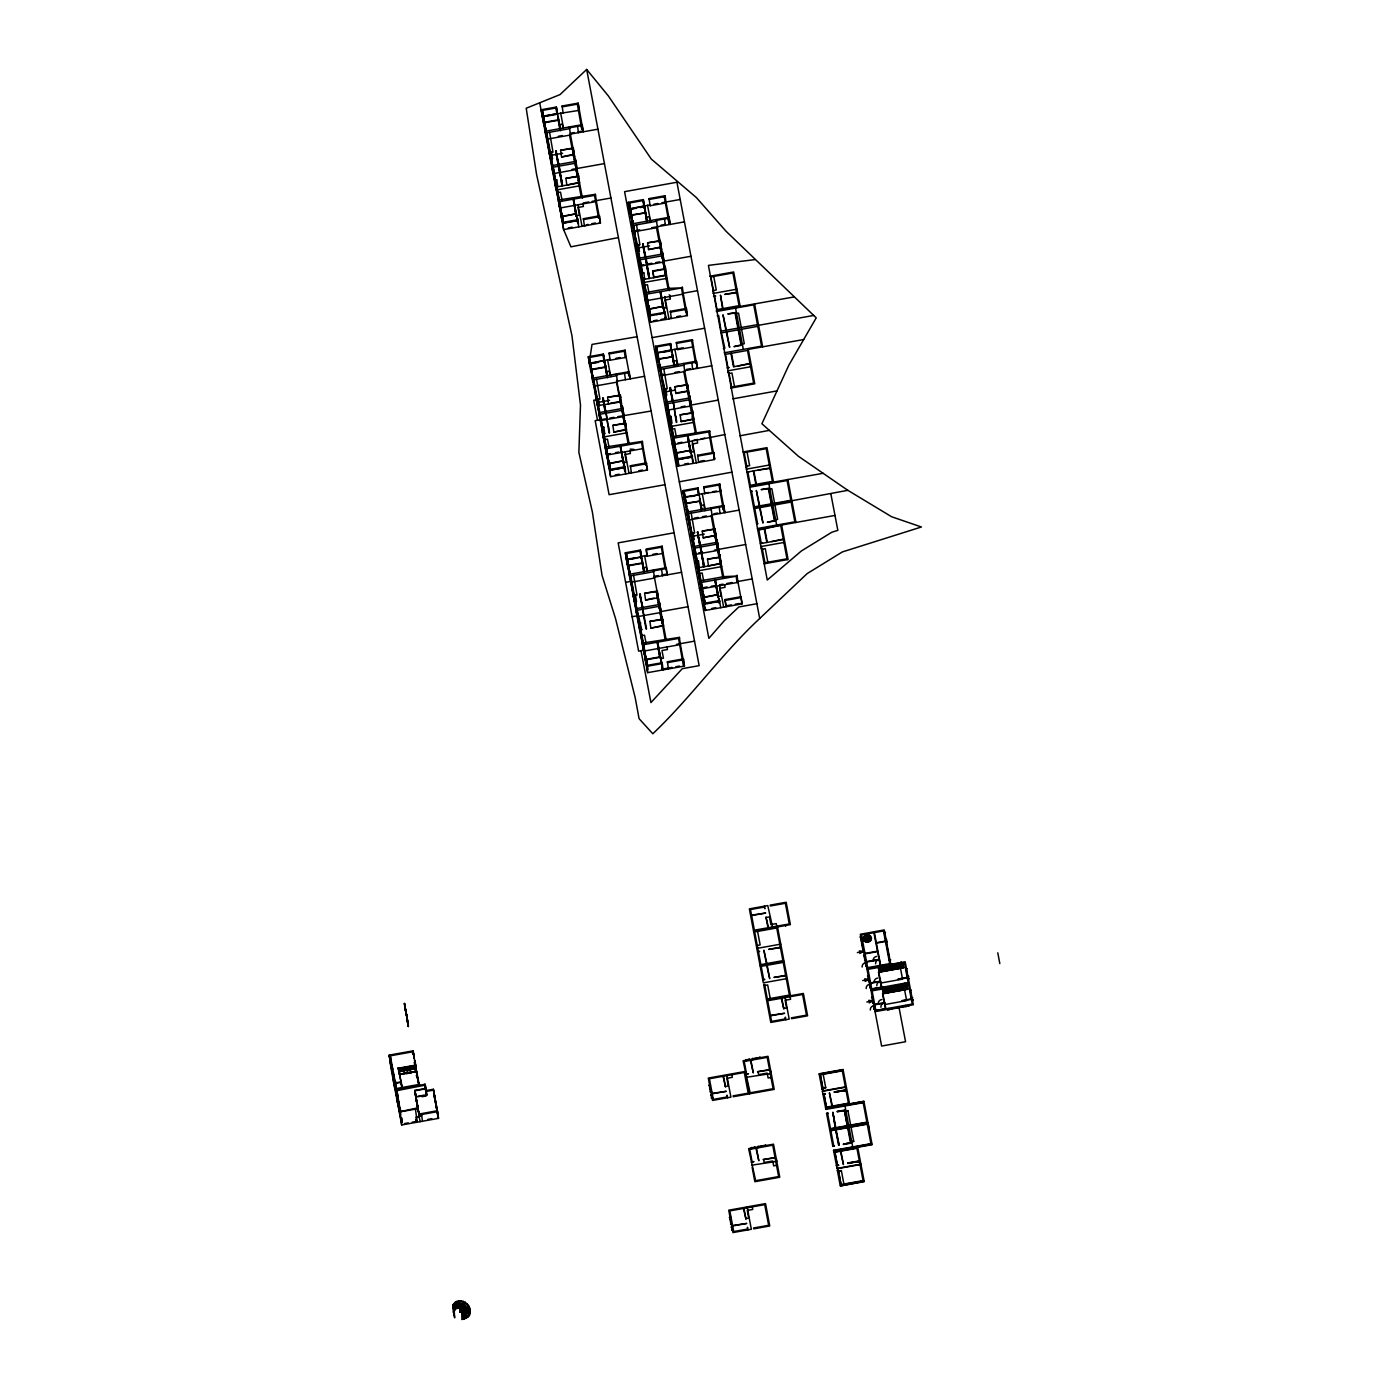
<?xml version="1.0" encoding="UTF-8"?>
<svg xmlns="http://www.w3.org/2000/svg" width="1389" height="1389" viewBox="0 0 1389 1389"><rect width="100%" height="100%" fill="white"/><g stroke="black" fill="none" stroke-linecap="round" stroke-linejoin="round"><path stroke-width="1.5" d="M456.946 1307.136L453.474 1312.466L452.953 1305.087L460.992 1306.65L461.738 1312.084L460.072 1312.171L459.394 1303.108L455.505 1303.281M453.474 1312.466L453.699 1310.522M469.534 1311.876L469.76 1309.931L461.495 1310.313L469.534 1311.876L469.777 1313.647C471.01 1317.883 458.266 1320.609 464.013 1318.838L461.686 1311.72L461.929 1319.55M469.777 1313.647C472.694 1303.177 458.526 1296.788 453.821 1303.906L461.079 1307.309M590.117 356.851L592.009 344.42L637.1 336.711M463.214 1301.267L461.287 1308.855L465.263 1302.205M864.271 938.339L866.024 936.064M453.943 1307.309L454.654 1317.866L454.116 1313.977M865.903 942.089L868.767 935.023M453.786 1303.576L453.005 1305.417L461.026 1306.98L453.821 1303.906M461.339 1309.15L465.315 1302.5M692.92 553.898L695.333 552.648L688.302 513.652L711.272 509.537L710.96 507.818M660.643 374.787L661.459 373.901M711.758 365.776L684.603 370.655L683.805 371.679L686.513 385.986M706.046 609.441L705.265 610.466L682.954 490.595L698.007 487.886L698.598 494.762M834.997 515.423L757.647 529.365L758.793 530.06L781.625 525.077L788.101 559.489L764.176 563.778M467.728 1317.102L468.822 1314.289L461.53 1310.608L469.569 1312.171L468.996 1315.487M467.051 1303.594L461.374 1309.462L468.44 1305.4M759.696 618.504C721.325 654.254 690.923 697.625 652.813 733.757L639.079 718.669L635.242 697.886L615.553 618.661L602.027 575.306L592.374 512.037L578.866 452.38L580.498 405.067L571.973 335.791L536.553 174.337L526.205 108.238L559.993 94.608L586.679 69.45L608.417 96.032L651.285 159.058L696.358 197.551L726.013 231.216L816.228 317.855L788.796 365.272L761.901 423.749L798.432 456.287L847.828 490.317L891.651 516.76L921.411 526.987L842.307 551.954L807.148 573.605L759.696 618.504L676.929 182.237L624.581 191.665L708.841 638.35L724.19 620.831L738.809 606.976L756.901 603.711M881.581 967.89L879.445 969.609L882.084 970.477M885.678 989.385L883.543 991.104L886.182 991.972M864.166 941.013L870.504 936.082M465.905 1317.414L467.589 1316.147L461.617 1311.147L466.044 1318.352M468.492 1305.677L461.408 1309.74L469.36 1307.448M859.791 953.479L863.611 951.448L859.287 950.892M865.104 981.433L868.924 979.401L864.618 978.846M869.201 1002.927L873.021 1000.896L868.715 1000.34M463.978 1318.543L465.94 1317.692L461.652 1311.424L464.065 1319.203M753.619 507.853L847.828 490.317M879.48 959.4L878.959 959.486A4.375 3.941 -7.9 0 0 875.626 963.844M416.44 1072.239L418.471 1082.743M418.037 1082.378L417.724 1077.951M418.245 1081.823L418.54 1083.142L418.211 1081.632M433.646 1090.799L437.379 1111.2M434.34 1097.154L436.493 1107.814M435.243 1100.036L433.368 1089.254L425.989 1090.573L426.857 1095.122L415.919 1097.084L414.86 1090.365L425.416 1088.472M435.816 1104.255L438.143 1117.537L433.368 1089.254M437.049 1110.766L418.922 1114.082L417.117 1102.658M437.657 1112.467L433.594 1090.539L434.427 1097.136M417.151 1076.353L415.311 1062.481L414.356 1062.654L414.946 1065.78L398.921 1068.645L414.686 1065.867M718.269 400.084L691.097 405.067L696.427 433.333M739.92 435.799L769.35 430.382M679.325 481.792L731.934 472.156M438.507 1118.371L401.699 1124.968L399.893 1111.912L418.297 1108.613M421.7 1115.749L416.596 1117.555L419.304 1116.166M595.343 194.321L596.385 201.509L560.514 207.916L559.645 201.613L573.258 199.165L576.175 216.25L573.744 199.078L595.499 195.189L595.343 194.321L559.316 199.894L556.572 185.327L555.617 185.484L563.621 229.602L600.43 223.021L599.406 215.833L583.38 218.715L584.422 225.886L588.033 224.341M652.118 337.649L704.622 328.221M732.871 398.834L777.007 390.899M677.138 456.981L674.776 444.445L724.815 434.583M676.408 466.391L714.693 459.533L713.651 452.363L697.625 455.227L698.667 462.398M739.139 510.11L712.001 514.989L723.825 577.668M754.991 259.604L708.425 265.386L757.509 528.497L794.855 521.813L791.122 502.037L754.748 508.548L757.665 524.035M714.502 550.113L745.667 544.505M752.196 578.918L737.854 581.505L742.073 603.885L705.265 610.466L702.521 594.266L703.476 594.093L704.032 597.096L718.13 594.579L704.119 597.53L705.004 603.85M720.787 607.688L718.946 598.885L719.051 603.173M772.735 927.8L767.77 905.559L749.366 908.857L763.325 982.839L787.25 978.551M860.051 936.967L861.579 936.69M883.994 932.644L885.522 932.384M863.264 939.277L871.407 937.818M885.47 940.388L886.998 940.11M876.303 942.714L885.401 941.065M876.372 943.148L885.47 941.499M885.783 942.107L887.328 941.829M857.378 952.576L863.611 951.448M862.968 952.229L864.496 951.969M864.965 953.427L877.657 951.135M865.052 953.861L877.744 951.569M863.576 955.458L865.104 955.181M864.566 960.615L866.094 960.337M866.528 961.605L879.22 959.313M873.264 960.598L877.101 959.921M866.614 962.039L879.289 959.747M865.087 963.41L866.614 963.133M889.22 960.164L890.766 959.903M865.625 966.206L867.153 965.928M866.875 968.654L905.177 961.744L913.354 1004.733L875.07 1011.661M901.166 962.82L879.636 966.709M878.716 969.748L903.128 965.338M879.115 971.779L903.527 967.369M879.185 972.213L903.597 967.803M867.465 975.894L868.993 975.616M905.75 968.966L907.295 968.706M862.708 980.53L868.924 979.401M868.576 981.693L870.104 981.415M870.573 982.891L880.4 981.12M870.66 983.308L880.47 981.537M907.225 976.71L908.771 976.432M898.075 979.037L907.156 977.387M869.149 984.697L870.677 984.419M898.145 979.471L907.243 977.821M880.765 983.047L902.537 979.123L900.454 968.15L878.681 972.092L881.824 987.301M907.555 978.429L909.083 978.151M907.677 979.071L909.222 978.811M869.722 987.718L871.25 987.44M871.719 988.899L881.546 987.128M871.771 989.124L908.146 982.561L904.378 962.768L868.003 969.348L871.771 989.124L881.616 987.562M870.972 990.149L909.274 983.238M883.717 988.204L905.263 984.315M882.814 991.242L907.225 986.832M883.213 993.291L907.625 988.881M883.282 993.708L907.694 989.298M871.563 997.389L873.091 997.111M909.847 990.479L911.392 990.201M866.805 1002.025L873.021 1000.896M872.674 1003.188L874.202 1002.91M874.671 1004.386L884.48 1002.615M874.757 1004.82L884.567 1003.049M911.323 998.222L912.851 997.944M902.156 1000.531L911.253 998.899M873.247 1006.209L874.775 1005.931M902.242 1000.965L911.34 999.316M884.862 1004.542L906.635 1000.618L904.552 989.645L882.762 993.586L885.922 1008.813M911.653 999.941L913.181 999.663M911.774 1000.584L913.302 1000.306M873.82 1009.213L875.348 1008.935M875.817 1010.411L885.626 1008.64M887.814 1009.716L908.649 1005.949M833.799 1146.203L830.778 1130.386L867.17 1123.875L870.99 1143.998L833.66 1150.682L836.595 1150.682M542.196 116.034L541.328 109.731L556.381 107.022L558.552 120.218L544.453 122.753M563.153 113.169L562.128 105.998L578.137 103.133L579.196 110.356L543.498 115.999L542.439 110.408L556.069 107.977L556.867 109.609M578.31 103.984L562.285 106.866L562.128 105.998M541.328 109.731L544.071 125.93L545.026 125.757L543.585 116.433L557.597 113.481M547.214 116.034L556.937 114.297L556.069 107.977M543.186 119.628L544.141 119.454L543.585 116.433M560.444 128.535L557.927 117.874L559.819 129.559M556.451 120.149L544.366 122.319L546.641 134.368L545.686 134.542L544.818 128.222L545.773 128.048L546.346 131.07L582.199 124.645L582.356 125.514L569.49 127.805L570.514 134.993L547.544 139.108L550.096 152.651L552.996 152.13L549.558 132.268M547.544 139.108L546.658 132.788L569.646 128.673L569.316 126.955M570.202 133.275L574.178 132.563M578.137 131.851L582.113 131.139M558.395 136.278L562.371 135.549M597.947 129.177L570.358 134.125L582.442 198.228M549.228 146.349L550.287 153.675L549.332 153.849L548.447 147.529L549.419 147.356L546.658 132.788M551.607 152.304L549.332 152.2L550.218 158.52L551.173 158.398M555.843 151.088L559.246 170.795L555.843 151.088L558.847 164.406M560.618 150.238L572.407 148.571L573.292 154.891L561.573 156.992L560.618 150.238L573.292 147.963L573.692 157.061L574.647 156.888L573.292 147.963M550.617 155.446L562.632 153.294M550.218 158.572L552.492 158.606L551.259 158.832L550.304 152.095L553.412 169.684M556.711 157.408L556.312 151.019M571.261 154.804L561.573 156.992M573.206 154.457L574.161 154.283M552.822 165.482L575.81 161.367L577.425 171.576L576.47 171.75L575.185 163.26L553.152 167.201L556.468 186.473L557.753 186.682L556.798 179.945L555.6 180.153L556.468 186.473M575.723 167.843L576.695 167.67M572.06 169.389L604.441 163.589M554.037 173.521L576.053 169.562L577.442 176.907M565.896 178.313L578.657 176.472L578.171 173.868L577.216 174.042L577.616 176.212L565.896 178.313L566.851 185.067L578.501 182.532L581.071 196.127M578.171 173.868L579.543 182.792L555.6 187.081L554.715 180.761L556.798 179.945M561.191 179.598L558.656 166.211L562.059 185.918L559.142 166.124L562.545 185.831L561.66 179.511M578.084 180.344L579.039 180.171M579.144 185.918L556.156 190.033L539.696 102.786M556.485 191.804L557.458 191.63L556.572 185.327M557.649 192.654L560.514 192.133L561.972 199.877M560.218 204.617L561.087 210.937L560.132 211.111L559.645 201.613M559.246 206.371L560.201 206.197L562.389 217.813M560.357 207.065L559.402 207.239L558.534 200.919M583.345 202.95L588.867 201.961M592.148 201.37L610.934 198.002M576.175 216.25L573.744 199.078M561.764 219.705L560.878 213.402L561.833 213.229L563.361 222.987L575.445 220.816M629.634 211.215L628.279 202.308L643.333 199.617L644.687 208.506L643.333 199.617M649.08 198.592L665.088 195.727L665.244 196.578L649.236 199.443L649.08 198.592L650.104 205.763L666.13 202.898L665.088 195.727M630.276 209.322L629.391 203.002L643.003 200.572L643.333 202.29M562.406 216.233L576.504 213.715L562.493 216.667L563.535 222.257L577.164 219.827L577.32 218.021L578.119 219.653L578.275 220.504L562.753 223.299L563.621 229.602L570.914 246.825L618.4 237.588M576.557 215.66L579.421 215.139L577.98 207.465L583.415 206.492L582.929 203.905M629.981 208.472L650.573 322.196L687.381 315.616L686.357 308.427L670.331 311.292L671.373 318.48L671.217 317.612M653.924 204.183L657.9 203.471M661.876 202.759L680.193 199.478M632.95 223.507L630.537 209.027L644.548 206.076L645.503 212.812L631.405 215.33L630.623 211.18M632.221 208.975L636.11 208.263M639.999 207.569L643.888 206.874L643.003 200.572M631.405 215.33L631.978 218.351L631.023 218.524L630.537 209.027M646.77 222.153L644.878 210.451L647.378 221.129M568.309 227.883L572.199 227.188M591.783 223.681L595.551 223.004M599.319 222.327L600.274 222.153M645.746 216.771L647.1 221.285M632.637 227.119L631.769 220.816L632.724 220.643L633.297 223.664L669.151 217.24L669.307 218.09L656.424 220.4L657.466 227.57L634.495 231.685L637.047 245.245L639.947 244.724L636.509 224.862M634.495 231.685L633.61 225.383L656.598 221.268L656.268 219.531M661.112 225.14L665.088 224.428M670.019 223.542L669.064 223.716L664.289 196.752M632.047 231.234L633.367 231.008M635.485 230.626L639.721 229.862M651.684 227.727L684.447 221.858M637.343 245.106L638.211 251.426L639.426 251.201L637.169 251.114L633.61 225.383M665.991 272.765L665.036 272.938L664.168 266.619L665.123 266.445L666.494 275.369L642.551 279.658L636.284 244.794L638.558 244.881M645.104 257.642L642.777 243.683L645.798 256.982M647.569 242.832L660.226 240.557L661.598 249.482L660.643 249.655L659.358 241.165L647.569 242.832L648.524 249.569L660.226 247.468M636.284 246.426L637.238 246.252M660.73 243.162L659.775 243.335L659.358 241.165M636.613 248.214L649.583 245.888M643.663 250.003L643.263 243.596M662.761 253.944L639.773 258.059L637.256 244.672M642.378 273.511L640.103 259.795L662.136 255.836L663.421 264.344L664.376 264.17L662.918 254.812M662.536 258.024L663.491 257.85L662.362 251.826L661.39 251.947L665.036 272.938M638.541 265.646L643.854 264.691M647.847 263.979L651.823 263.268M655.816 262.556L659.81 261.844M690.975 256.253L663.803 261.132L662.362 251.826M640.989 266.098L663.004 262.156M641.666 273.355L643.819 272.956L642.551 272.748L640.103 259.795M652.847 270.907L653.802 277.644L652.847 270.907L664.567 268.806L664.168 266.619M648.125 272.192L645.607 258.805L649.01 278.512L646.093 258.719L649.496 278.425L648.611 272.105M652.917 271.341L665.609 269.067L665.123 266.445M643.524 277.904L644.392 284.224L643.437 284.398L642.569 278.078L643.524 277.904L646.267 292.471L669.255 288.356L682.45 287.783L660.695 291.673L664.411 313.046L663.456 306.309L649.358 308.827L648.785 305.806L647.83 305.979L648.698 312.299L649.67 312.126M643.42 279.067L644.704 279.276L643.749 272.539M653.715 277.21L665.453 275.109L668.022 288.721M643.107 282.609L667.05 278.338M644.583 285.231L647.465 284.728L648.923 292.471M709.744 276.255L733.687 271.966L740.163 306.379M649.34 310.407L646.597 294.19L660.209 291.759L662.831 306.726M646.597 294.19L647.17 297.211L646.198 297.385L642.569 278.078M645.034 300.059L646.354 299.816M697.504 290.666L683.162 293.235L687.381 315.598M647.465 300.51L683.336 294.086L682.294 286.915M713.425 290.492L716.29 289.988L713.738 276.428M712.644 291.69L713.616 291.516L710.855 276.949L732.888 272.991L739.052 305.684L723.009 308.566L720.474 295.163L722.523 308.653L717.019 309.625L714.588 296.673L715.7 296.031L713.547 296.413M662.24 302.524L660.695 291.673M712.991 293.461L736.917 289.172M736.517 292.298L724.798 294.399L736.604 292.732M650.226 315.147L649.444 309.261L663.456 306.309M663.508 308.236L666.373 307.733L664.932 300.059L670.366 299.086L669.88 296.499M663.126 308.827L662.622 301.934M650.573 322.196L649.687 315.876L665.227 313.098L664.255 310.598L664.116 312.403L650.486 314.852L649.444 309.261M656.355 314.487L660.383 313.775M653.316 320.824L657.205 320.112M661.095 319.418L664.984 318.723L665.14 316.918L665.626 319.505M676.86 316.605L680.627 315.928M686.27 314.921L687.225 314.747M716.238 310.667L793.588 297.038M716.394 311.518L753.741 304.833L761.537 346.121L724.19 352.823M717.21 315.824L718.686 315.563L721.082 331.138L757.474 324.627M735.649 313.584L738.531 313.081L741.257 327.526M757.63 325.477L813.624 315.459M757.804 326.346L721.412 332.856L724.85 348.257L723.374 348.517M589.665 365.654L588.311 356.765L603.364 354.073L603.85 356.643L603.034 355.011L589.422 357.459L591.002 367.495M609.111 353.049L625.119 350.167L625.293 351.035L609.267 353.9L609.111 353.049L610.136 360.22L626.161 357.355L625.119 350.167M656.928 355.15L655.573 346.243L670.627 343.552L671.217 350.427M676.374 342.527L692.382 339.663L692.555 340.513L676.53 343.378L676.374 342.527L677.415 349.698L693.424 346.833L692.382 339.663M656.858 354.716L656.684 346.937L670.314 344.489L670.627 346.226M590.012 362.928L610.604 476.653L647.413 470.055L646.389 462.884L630.363 465.749L631.405 472.92L631.248 472.069M605.535 367.269L591.436 369.787L590.481 363.05L609.979 359.352L610.136 360.22M615.987 358.275L619.998 357.563M594.197 363.067L598.086 362.373M657.275 352.407L677.867 466.131L675.123 449.914L676.078 449.741L677.606 459.499M683.214 347.771L657.744 352.528L656.684 346.937M655.573 346.243L658.317 362.46L659.271 362.286L657.83 352.962L671.842 350.011L672.797 356.747L658.699 359.265M663.404 352.198L669.238 351.157M603.92 361.331L604.719 362.963L603.364 354.073M606.802 376.61L604.58 360.515L590.568 363.484L591.124 366.488L590.169 366.661L588.311 356.765M671.512 352.528L670.627 343.552M605.778 371.228L605.396 364.821L607.41 375.586M657.431 356.14L658.403 355.966L657.83 352.962M674.064 366.088L672.172 354.386L674.689 365.064M605.448 366.835L591.349 369.352L593.624 381.402L592.669 381.576L591.801 375.273L592.756 375.099L597.079 399.702L596.194 393.382M741.431 344.212L744.313 343.691L741.587 329.245M673.057 360.706L674.394 365.22M660.904 370.898L659.931 371.054L659.063 364.751L660.018 364.578L660.591 367.599L696.445 361.175L696.618 362.025L683.735 364.335L684.777 371.505L661.789 375.62L664.532 390.187L663.386 389.302M803.675 339.541L748.289 349.386L754.783 383.798L730.84 388.087M593.329 378.103L629.182 371.679L629.339 372.547L616.456 374.856L617.497 382.027L594.527 386.142M661.789 375.62L660.904 369.318L683.892 365.203L683.562 363.467M593.242 384.597L594.197 384.423M616.612 380.412L629.165 443.838M617.341 381.159L644.565 376.297M686.426 369.439L690.402 368.727M660.66 374.943L664.758 374.197M674.985 372.374L679.082 371.644M749.938 363.38L738.288 365.915M727.037 367.929L729.19 367.547L727.905 367.321L725.457 354.369L747.49 350.427L753.654 383.121L731.638 387.062L728.878 372.495L727.923 372.651M750.008 363.814L733.496 366.765L730.961 353.379M727.593 370.88L751.536 366.592M597.27 400.709L596.315 400.883L595.43 394.563L596.402 394.389L593.641 379.822L616.629 375.707L616.299 373.988M664.48 395.101L660.904 369.318M729.069 373.502L731.951 372.981L734.503 386.541M597.374 399.563L598.503 398.903L596.315 399.251L600.69 418.836M605.135 412.099L602.809 398.139L605.83 411.439M607.601 397.289L620.258 395.014L620.761 397.619L619.807 397.792L619.39 395.622L607.601 397.289L608.556 404.025L620.258 401.925M596.107 399.824L593.711 400.24L597.53 420.259M670.436 420.884L669.845 416.683L671.043 416.474L671.998 423.211L669.845 423.593L663.577 388.729L665.852 388.816M672.363 401.317L670.088 387.618L673.092 400.917M674.88 386.767L687.538 384.493L688.909 393.417L687.937 393.591L686.652 385.1L674.88 386.767L675.835 393.504L687.538 391.403M664.341 389.18L667.241 388.66L663.803 368.797M609.615 400.345L596.645 402.602M688.024 387.097L687.069 387.271L686.652 385.1M663.907 392.149L664.88 391.976M666.876 391.611L674.88 390.17M686.895 388.035L687.85 387.861M597.201 405.623L608.556 404.025M610.431 403.244L621.143 401.334M598.503 398.903L599.458 405.657L598.242 405.866L597.287 399.129L599.805 412.516L622.793 408.401M664.637 389.042L665.505 395.361L666.737 395.136L665.435 394.927L667.258 404.616M670.956 393.938L670.557 387.531M675.749 393.07L687.451 390.986L688.927 398.747M602.409 427.968L600.135 414.235L622.168 410.293L623.453 418.784L624.408 418.61L622.394 406.283L621.421 406.404L624.425 423.958M670.383 421.145L667.397 403.73L689.43 399.772L689.847 401.959L690.802 401.786L689.656 395.761L688.684 395.882L689.986 404.373M622.567 412.481L623.522 412.307M622.706 414.894L623.661 414.721M601.888 419.513L605.882 418.801M609.875 418.072L613.851 417.36M617.845 416.648L651.111 411.022M601.02 420.554L623.991 416.44L624.408 418.61M665.696 409.616L667.154 409.356L666.286 403.036M681.131 406.838L685.107 406.126M668.283 410.033L690.298 406.092L691.687 413.436M624.772 425.294L624.199 421.075L625.154 420.902L626.526 429.826L613.834 432.101L623.522 429.913M692.417 410.38L691.462 410.554L691.878 412.741L680.141 414.842L681.096 421.579L693.788 419.304L692.417 410.38L692.903 413.002L680.141 414.842M603.781 426.979L604.736 433.733L602.583 434.115L601.697 427.795L603.85 427.413L602.583 427.204L600.135 414.235M613.834 432.101L612.879 425.364L624.599 423.263L624.199 421.075M608.174 426.649L606.125 413.175L609.042 432.951M625.64 423.506L612.879 425.364M668.977 417.29L671.043 416.474M675.436 416.127L673.387 402.654L676.304 422.447M603.555 432.361L604.423 438.681L603.468 438.855L602.6 432.535L603.555 432.361L606.298 446.928L642.326 441.372L642.482 442.223L620.727 446.129L621.595 452.432M693.302 416.7L692.33 416.874L695.316 432.656M670.818 421.839L671.703 428.159L670.748 428.333L669.863 422.013L670.818 421.839L673.578 436.406L709.588 430.85L709.762 431.719L687.989 435.608L690.802 452.172L693.667 451.668L692.226 443.994L697.66 443.022L697.174 440.435M692.746 419.044L681.096 421.579M603.139 437.066L627.081 432.778M670.401 426.545L694.344 422.273M604.614 439.688L607.497 439.184L608.955 446.928M671.894 429.166L674.759 428.663L676.217 436.406M602.6 432.535L607.115 458.144L608.069 457.971L606.628 448.647L620.241 446.216L623.626 463.197L620.241 446.216M674.776 444.445L673.891 438.125L687.52 435.695L690.42 452.762L687.52 435.695M606.246 451.842L607.201 451.668L606.628 448.647M673.891 438.125L674.464 441.146L673.509 441.32L669.863 422.013M610.222 453.595L606.385 454.272L605.5 447.953M615.431 452.658L618.921 452.033M633.853 449.359L630.155 449.133M693.91 440.122L697.591 439.462M672.189 444.011L673.491 442.9M677.884 443.004L682.103 442.24M701.115 438.837L704.952 438.16M608.729 466.756L607.861 460.436L608.816 460.263L609.389 463.284L623.487 460.749L609.476 463.718L610.344 470.02L622.428 467.867M689.534 446.459L687.989 435.608M676.651 452.762L690.75 450.244L676.738 453.196L677.797 458.787L691.409 456.339L691.566 454.533L693.406 463.353L691.878 456.269M623.539 462.693L626.404 462.172L624.963 454.498L630.398 453.526L629.912 450.956M624.303 465.055C627.689 483.754 620.466 456.269 625.258 467.555L609.736 470.333L610.604 476.653M624.147 466.86L610.518 469.308L609.476 463.718M679.62 459.151L683.648 458.422M687.677 457.71L691.705 456.981L690.75 450.244M676.999 459.811L692.521 457.033L692.364 456.182M713.807 453.231L697.799 456.096L697.625 455.227M615.292 474.916L619.181 474.222M638.766 470.715L642.534 470.038M646.302 469.36L647.257 469.204M743.08 451.946L767.006 447.657L773.499 482.07M684.499 464.048L688.388 463.353M700.386 461.217L704.154 460.54M713.564 458.856L714.519 458.683L713.651 452.363M746.744 466.183L749.626 465.662L747.074 452.119M745.98 467.364L746.935 467.19L744.191 452.623L766.224 448.682L772.388 481.375L750.355 485.317L747.907 472.364L749.036 471.722M746.327 469.152L770.253 464.864M665.018 484.692L609.094 494.692L595.169 420.659L599.892 419.86L599.024 413.557M746.883 472.104L769.853 467.989M769.94 468.406L758.134 470.09M704.796 494.033L703.754 486.862L719.78 483.997L720.822 491.168L698.893 494.206M703.754 486.862L703.928 487.73L719.936 484.848M689.17 519.972L712.158 515.84L711.116 508.669L723.999 506.36L723.843 505.509L687.972 511.933L687.399 508.912L686.444 509.086L687.329 515.406L688.284 515.232L684.082 491.272L697.695 488.841L698.025 490.56M704.64 493.182L708.616 492.47M712.574 491.758L716.55 491.046M685.142 496.863L699.309 494.779L685.211 497.297L685.697 506.794L686.652 506.62L684.082 491.272M690.784 496.55L694.674 495.856M749.574 486.341L823.139 473.302M749.73 487.209L787.077 480.525L790.81 500.3L791.921 500.995M701.445 510.423L699.57 498.738L702.07 509.398M686.01 503.183L700.195 501.082L686.097 503.617M768.985 489.275L771.867 488.754L774.593 503.217M700.438 505.04L701.792 509.572M713.824 513.774L717.8 513.062M723.756 511.985L724.711 511.829M790.81 500.3L754.418 506.829L751.501 491.341M686.444 519.573L688.024 519.139M694.187 518.184L698.285 517.437M702.365 516.708L706.463 515.979M692.816 539.262L691.844 539.383L688.302 513.652M674.082 532.786L618.157 542.891L638.61 651.146L643.42 650.295L642.534 643.975M693.25 533.168L690.975 533.063L697.226 567.945L721.169 563.656L719.797 554.732L718.842 554.906L719.259 557.076L707.522 559.177L708.477 565.913L720.127 563.396L722.697 576.991M699.796 545.929L697.469 531.952L700.473 545.269M702.261 531.102L714.918 528.827L716.29 537.751L715.335 537.925L714.05 529.435L702.261 531.102L703.216 537.838L714.918 535.755L714.05 529.435M691.739 533.515L694.639 532.994L691.201 513.131M690.958 534.713L691.93 534.539L690.854 527.212M774.767 519.903L777.632 519.382L774.906 504.936M757.578 523.601L756.71 524.209M714.45 531.622L715.404 531.449M691.305 536.484L704.275 534.157M714.276 532.369L715.231 532.195M691.861 539.436L694.118 539.47L692.903 539.696L691.948 532.942L694.465 546.346L717.453 542.231L719.051 552.44L718.096 552.614L716.811 544.123L694.795 548.065L698.111 567.337L699.379 567.545L698.424 560.809L697.243 561.017L694.795 548.065M698.354 538.272L697.955 531.865M660.296 608.608L659.324 608.729L658.455 602.409L659.428 602.288L660.556 608.313L659.601 608.486L659.185 606.316L637.169 610.257L641.753 629.738L639.617 630.137L625.328 552.787L640.381 550.079L642.569 563.274L628.47 565.809L630.016 573.987M647.17 556.225L646.128 549.054L662.154 546.19L662.31 547.04L646.302 549.922L647.17 556.225L663.195 553.36L662.154 546.19M627.324 559.784L626.456 553.464L640.069 551.034L640.867 552.666M640.954 557.336L641.753 558.986L641.267 556.399L647.014 555.374M653.021 554.298L657.014 553.569M625.328 552.787L628.071 568.986L629.026 568.813L627.585 559.489L641.683 556.972L627.515 559.055L626.456 553.464M631.214 559.09L635.103 558.395M627.203 562.684L628.158 562.51L627.585 559.489M643.836 572.615L641.944 560.93L644.444 571.591M717.366 548.707L716.082 540.217L717.037 540.095L717.922 546.415L716.95 546.537L718.478 549.402M628.384 565.375L640.468 563.205M698.528 552.978L702.521 552.266M695.663 554.367L717.696 550.426L719.068 557.77M783.274 539.071L771.607 541.606M760.339 543.62L783.344 539.505M760.912 546.572L783.9 542.457M629.703 577.598L628.818 571.278L629.773 571.105L630.346 574.126L666.216 567.702L666.373 568.552L653.49 570.862L654.532 578.05L631.544 582.165L634.113 595.707L633.228 589.405M761.259 548.342L762.214 548.169L765.131 563.604M762.405 549.193L765.287 548.672L767.839 562.232M696.358 561.625L698.424 560.809M702.817 560.462L700.299 547.075L703.702 566.781L700.768 546.988L704.171 566.695L703.303 560.375M631.544 582.165L630.675 575.845L653.646 571.73L653.334 570.011M719.728 561.208L720.683 561.034M698.216 566.174L699.084 572.494L698.129 572.667L697.243 566.347L698.216 566.174L700.959 580.758L723.929 576.643L737.142 576.053L715.37 579.942L718.287 597.027L714.901 580.029L701.289 582.477L704.032 598.676M653.629 576.418L658.178 575.602M662.154 574.89L667.085 574.022M625.606 582.338L630.432 581.47M681.548 572.32L654.375 577.182L666.026 639.009M697.799 570.896L721.724 566.608M699.275 573.518L702.157 572.997L703.615 580.741M764.957 562.736L786.99 558.795M634.304 596.732L633.332 596.905L632.464 590.585L633.419 590.412L630.675 575.845M635.277 601.888L636.405 601.246L634.217 601.576L633.349 595.256L635.537 594.926L634.391 595.568L637.013 611.143M646.545 628.887L639.843 594.145L642.847 607.462M644.635 593.294L656.424 591.627L657.292 597.947L645.59 600.048L644.635 593.294L657.292 591.019L657.709 600.117L658.664 599.944L657.292 591.019M701.289 582.477L701.844 585.481L700.889 585.654L697.243 566.347M699.431 588.38L707.175 586.991M711.272 586.262L715.352 585.533M719.45 584.804L723.131 584.144M726.742 583.502L732.02 582.547M702.157 588.78L738.01 582.356L736.986 575.185M640.728 600.465L640.329 594.075M653.959 598.103L645.59 600.048M717.8 597.114L715.37 579.942M659.827 604.423L636.839 608.538L634.322 595.152M725.023 599.579L741.032 596.697L741.205 597.565L725.18 600.43L726.065 606.75L725.023 599.579L725.18 600.43M632.117 616.733L636.926 615.883L636.04 609.563M688.041 606.715L660.851 611.594L659.428 602.288M707.018 603.486L711.046 602.757M715.075 602.045L719.103 601.315L717.401 590.707M704.379 604.163L719.919 601.368L719.745 600.517M641.753 629.738L640.485 629.53L638.037 616.577L643.541 615.587L642.673 609.267M644.027 615.501L660.07 612.618L662.102 623.401L663.057 623.227L662.171 616.924L661.216 617.098L665.14 639.53M711.897 608.399L715.786 607.705M725.891 605.882L731.534 604.875M735.302 604.198L739.07 603.521M740.962 603.191L741.917 603.017M662.171 616.924L663.543 625.849L650.851 628.123L649.896 621.369L661.633 619.268L661.216 617.098M668.265 668.074L668.439 668.942L667.397 661.772L683.405 658.89L684.447 666.078L647.639 672.658L638.732 623.817L640.798 623.001M662.675 619.529L649.896 621.369M672.033 667.397L662.518 669.116L660.504 656.771L646.423 659.289L645.85 656.285L644.895 656.459L645.763 662.761L646.718 662.588L643.333 642.951L640.589 628.384L639.617 628.54L644.149 654.167L645.104 653.993L643.663 644.67L657.275 642.222L659.879 657.188M662.501 625.588L650.851 628.123M640.503 634.86L641.458 634.686L640.589 628.384M641.649 635.711L644.531 635.19L645.989 642.933M643.333 642.951L679.36 637.377L679.516 638.246L657.744 642.135L660.66 659.219M643.263 647.847L644.218 647.673M676.547 644.357L694.517 641.145M644.531 650.972L658.143 648.541L657.275 642.222M658.629 648.455L680.384 644.565L679.36 637.377M659.306 652.986L657.744 642.135M648.073 669.776L646.493 659.723L660.591 657.205M660.556 658.716L663.438 658.195L661.98 650.521L667.432 649.548L666.946 646.961M647.639 672.658L646.753 666.355L662.293 663.56L661.32 661.077L661.164 662.883L647.552 665.314L646.493 659.723M675.801 666.737L679.568 666.06M751.536 915.125L765.721 913.042L751.623 915.559M766.537 917.417L769.419 916.896L770.86 924.57L776.295 923.598L776.781 926.185M753.585 931.22L790.393 924.623L786.174 902.26L770.166 905.124L770.322 905.993L785.393 903.284L789.282 923.945L754.383 930.196L750.477 909.535L764.106 907.104L764.905 908.736L764.419 906.149M408.071 1023.276L404.459 1003.431L408.297 1026.54L407.481 1021.037M407.602 1020.637L404.494 1003.639M404.616 1006.14L407.22 1018.12M757.265 945.458L760.165 944.954L757.595 931.394M406.248 1014.474L405.848 1011.435M756.831 948.427L780.774 944.138M758.342 951.205L759.644 951.43L758.429 951.639M780.358 947.263L768.655 949.364L780.444 947.697M406.526 1015.116L405.067 1009.247M407.55 1021.366L406.092 1012.095M408.053 1023.155L408.47 1026.193M760.078 965.633L784.021 961.344M785.67 975.338L773.933 977.439L785.74 975.773M762.769 979.887L764.905 979.505L763.637 979.28L761.189 966.327L783.222 962.386L789.386 995.062L767.353 999.021L764.61 984.436L763.655 984.61L770.791 1022.426L789.195 1019.127L784.976 996.746M764.801 985.461L767.683 984.94L770.235 998.5M396.542 1095.852L389.18 1055.119L413.123 1050.848L417.933 1080.955M413.748 1054.303L412.793 1054.477L412.325 1051.872L389.337 1055.987L390.639 1064.478M412.741 1054.043L413.696 1053.886L414.304 1058.227M389.996 1059.842L390.951 1059.685M390.066 1061.439L391.021 1061.265L390.135 1054.963L396.473 1088.507L419.443 1084.392L419.617 1085.243M391.073 1061.7L390.118 1061.856L390.986 1068.176L401.699 1124.968M415.38 1062.898L414.356 1062.654M766.572 1000.045L803.38 993.448L807.599 1015.828L791.591 1018.693L791.417 1017.842L806.488 1015.133L802.582 994.489L767.683 1000.74L771.572 1021.384L785.202 1018.953L785.358 1017.147L785.844 1019.717M392.566 1068.28L391.611 1068.454L392.254 1073.089M398.244 1067.794L402.359 1088.577L398.244 1067.794L398.938 1072.568M391.854 1069.374L392.809 1069.2M398.313 1068.21L415.815 1065.085M398.869 1068.558L414.929 1065.589M399.147 1069.721L415.502 1066.926L414.634 1060.623M399.181 1069.999L414.825 1066.926M415.328 1068.454L399.285 1071.301L415.137 1068.575M392.67 1075.26L393.625 1075.086L392.809 1076.11M399.129 1074.096L415.762 1071.666M415.728 1071.388L410.849 1072.43L409.929 1066.717M392.74 1075.694L393.712 1075.52L393.209 1072.916M398.73 1067.707L399.737 1074.53L416.683 1071.405L419.287 1085.33M406.005 1073.749L411.873 1072.69M416.752 1071.822L415.78 1071.995L414.86 1065.259M393.99 1077.621L393.035 1077.795L393.677 1082.43L394.632 1082.257M783.709 1008.466L786.591 1007.945L785.132 1000.271L790.584 999.299L790.098 996.712M416.179 1075.711L417.134 1075.537M393.695 1080.85L394.65 1080.677M394.563 1081.823L395.743 1081.614M394.893 1082.361L393.938 1082.535L394.58 1087.153L395.535 1086.979M770.444 1015.359L784.629 1013.276L770.53 1015.793M395.5 1083.333L401.473 1082.257M414.946 1090.782L425.972 1088.802L425.121 1084.271L395.674 1089.532L397.48 1102.588M396.855 1090.643L424.808 1085.208L426.284 1094.775M416.11 1096.581L414.773 1091.372M396.646 1095.088L397.601 1094.931M426.163 1091.441L433.524 1090.122M415.797 1097.414L415.571 1093.768L416.856 1102.571M398.244 1099.55L397.271 1099.723L400.831 1118.649M417.846 1096.286L424.183 1095.157M422.065 1096.72L426.163 1095.99M415.953 1097.97L416.752 1102.588L416.353 1099.689M416.995 1103.092L417.134 1104.168M418.141 1108.908L417.655 1105.436M417.36 1105.818L419.461 1117.034M418.141 1107.762L400.483 1111.599L396.785 1090.226M417.811 1108.127L414.877 1091.233M418.141 1109.516L414.86 1090.365M414.755 1091.25L419.183 1114.916L437.587 1111.634M745.893 1059.911L749.244 1059.321M752.595 1058.713L760.026 1057.376M415.797 1119.777L417.238 1122.173L415.433 1109.134M404.442 1123.579L408.331 1122.885M412.22 1122.19L416.11 1121.496M427.986 1119.36L431.753 1118.683M437.396 1117.676L438.368 1117.503M745.112 1071.475L708.286 1078.072L712.505 1100.435L730.927 1097.154L726.69 1074.773M769.506 1069.582L757.526 1071.718L769.593 1070.016M745.633 1074.305L748.515 1073.784L746.518 1073.697L744.209 1061.456L767.197 1057.342L773.117 1088.698L750.129 1092.813L743.08 1060.779L767.995 1056.317L774.229 1089.393L733.305 1096.72L733.149 1095.852L748.202 1093.16L744.313 1072.499L709.414 1078.749L713.304 1099.411L726.916 1096.98L727.072 1095.174L727.558 1097.744M746.206 1077.308L771.242 1073.523M708.859 1085.295L710.387 1085.035M770.999 1077.482L768.117 1077.986L767.197 1073.107L758.654 1074.635L758.168 1072.048M725.44 1086.493L728.305 1085.972L726.864 1078.298L732.298 1077.326L731.812 1074.739M710.126 1091.98L711.654 1091.702M819.215 1074.114L843.123 1069.843M712.175 1093.386L726.343 1091.303L712.244 1093.82M842.324 1070.867L820.326 1074.808L823.069 1089.375L822.114 1089.549L819.111 1073.784L843.054 1069.495L849.547 1103.908M710.682 1094.983L712.227 1094.706M711.255 1098.005L712.783 1097.727M822.826 1088.021L825.674 1087.5M822.878 1088.368L825.761 1087.847L823.104 1073.957M822.062 1089.202L822.983 1089.045L820.239 1074.461L842.255 1070.52L848.523 1103.561L826.49 1107.502L824.059 1094.532L825.066 1093.56L822.948 1093.942L825.135 1093.89M846.3 1086.702L822.357 1090.99L825.865 1109.394L863.177 1102.71M822.462 1091.32L846.37 1087.049M845.901 1089.827L834.164 1091.928L846.04 1090.591M825.153 1093.976L823.955 1094.202L826.403 1107.155L848.419 1103.213M849.582 1148.356L833.817 1151.55L872.118 1144.675L863.906 1101.338L825.639 1108.179L825.865 1109.394M841.56 1105.696L844.825 1105.106L852.898 1147.765L854.843 1147.418M846.821 1104.741L849.582 1103.908M832.775 1146.029L834.32 1146.116L832.844 1146.376L826.577 1113.353L828.07 1113.093L826.75 1114.117M826.577 1113.353L828.139 1113.509M832.931 1112.658L835.379 1128.146M837.254 1111.79L844.911 1110.419M845.068 1111.113L847.898 1110.61L850.728 1125.385M845.12 1111.46L847.967 1110.94M830.483 1128.667L866.84 1122.156M829.684 1129.691L867.969 1122.833M829.754 1130.038L868.038 1123.18L869.219 1129.5M830.882 1130.715L867.24 1124.222M751.432 1147.783L754.783 1147.175M758.134 1146.585L765.565 1145.248M850.832 1141.741L853.679 1141.22M850.901 1142.071L853.766 1141.567L850.953 1126.774M850.45 1142.435L843.418 1144.484L851.092 1143.112L848.089 1127.295M832.758 1145.942L834.233 1145.769M843.331 1144.05L851.006 1142.765M775.027 1157.454L763.065 1159.589L775.114 1157.87M751.171 1162.159L754.036 1161.655L752.039 1161.569L749.73 1149.328L772.735 1145.213L778.639 1176.57L755.651 1180.685L748.619 1148.634L773.517 1144.171L779.767 1177.264L754.852 1181.709L752.144 1167.333M833.73 1151.203L833.556 1150.335L870.903 1143.651M751.744 1165.18L776.764 1161.378M833.747 1151.203L872.032 1144.345M856.926 1148.286L834.928 1152.228L837.376 1165.197L838.539 1164.989L836.438 1165.458M776.52 1165.336L773.656 1165.857L772.735 1160.978L764.193 1162.506L763.707 1159.919M859.305 1160.909L847.585 1163.01L859.461 1161.69M847.672 1163.357L859.374 1161.256L847.689 1163.426M836.508 1165.788L838.661 1165.406L837.307 1164.85L834.841 1151.898L856.874 1147.956L863.125 1180.98L841.109 1184.921L838.348 1170.354L837.393 1170.528M836.994 1168.409L860.902 1164.121M860.972 1164.468L837.063 1168.739L833.556 1150.335M838.487 1171.031L841.317 1170.51L843.974 1184.4M838.539 1171.361L841.387 1170.858M863.038 1180.633L841.039 1184.574L838.262 1170.007L837.307 1170.18L840.206 1185.616M864.149 1181.327L840.31 1185.946L864.236 1181.674L857.655 1146.915M729.294 1217.441L730.822 1217.163M745.858 1218.622L748.74 1218.101L747.282 1210.427L752.734 1209.454L752.248 1206.867M730.545 1224.108L732.072 1223.831M732.593 1225.515L746.778 1223.431L732.68 1225.949M731.118 1227.112L732.645 1226.852M731.673 1230.133L733.218 1229.855M720.526 490.334L719.78 483.997M865.989 962.594L865.729 962.629A4.375 3.941 -7.9 0 0 862.135 967.039M880.678 981.329L880.157 981.433A4.375 3.941 -7.9 0 0 876.841 985.791M870.087 984.089L869.827 984.141A4.375 3.941 -7.9 0 0 866.215 988.551M884.776 1002.841L884.255 1002.927A4.375 3.941 -7.9 0 0 880.921 1007.285M874.185 1005.601L873.924 1005.636A4.375 3.941 -7.9 0 0 870.313 1010.046M575.185 163.26L575.584 165.43L576.539 165.256L575.411 159.231L574.438 159.353L574.855 161.541M575.324 165.673L576.279 165.551L575.411 159.231M689.569 402.185L690.541 402.063L689.656 395.761M453.995 1314.289L454.168 1315.678M452.71 1307.032L460.992 1306.65M469.725 1309.636L461.461 1310.018L469.395 1307.726L470.02 1311.702M863.472 937.349L871.216 939.745M869.965 940.162L864.722 936.95M669.151 217.24L670.192 224.41L669.064 223.716L668.196 217.413M669.168 294.85L670.297 295.527M455.106 1302.292L461.131 1307.639M461.582 1310.886L467.555 1315.904M869.965 941.343L864.705 935.752M456.825 1301.371L461.165 1307.952M468.805 1308.021L469.69 1309.792M458.856 1300.851L461.217 1308.282M830.865 493.894L837.845 530.338L831.768 532.265L801.349 550.999L767.266 580.046L757.474 528.514M906.149 968.897L907.607 976.641M910.229 990.409L911.705 998.153M902.711 963.081L903.562 967.595M906.791 984.575L907.659 989.09M901.426 963.306L902.277 967.82M905.506 984.801L906.375 989.315M900.975 961.796L901.235 963.167M905.072 983.29L905.333 984.662M904.343 983.412L904.604 984.801M908.441 1004.924L908.701 1006.296M900.141 963.549L900.992 968.064M904.222 985.044L905.09 989.558M898.857 963.775L899.707 968.289M902.937 985.27L903.805 989.784M897.572 964.001L898.423 968.515M901.478 983.933L902.52 990.027M905.576 1005.428L905.836 1006.817M896.287 964.244L897.138 968.758M900.367 985.739L901.235 990.253M895.002 964.47L895.853 968.984M899.082 985.964L899.95 990.479M893.717 964.695L894.568 969.209M897.798 986.207L898.666 990.722M892.433 964.938L893.283 969.453M896.513 986.433L897.381 990.947M890.818 964.331L884.255 929.936L860.329 934.259L881.616 1046.056L905.559 1041.733L898.996 1007.338M891.148 965.164L891.998 969.678M895.228 986.659L896.096 991.173M884.376 932.575L885.852 940.318M886.165 942.037L889.62 960.094M889.863 965.39L890.714 969.904M893.943 986.902L894.811 991.416M888.578 965.633L889.429 970.147M892.658 987.128L893.526 991.642M887.293 965.859L888.144 970.373M891.373 987.353L892.242 991.868M885.904 964.504L886.165 965.893M886.008 966.084L886.859 970.598M890.089 987.596L890.957 992.111M884.724 966.327L885.574 970.842M888.804 987.822L889.672 992.336M883.265 964.99L883.526 966.362M883.439 966.553L884.289 971.067M887.519 988.048L888.387 992.579M882.154 966.796L883.005 971.31M886.234 988.291L887.102 992.805M874.376 932.609L880.591 965.286M884.967 986.919L885.227 988.291M889.064 1008.414L889.325 1009.786M879.237 959.434L879.966 963.306M880.869 967.022L881.72 971.536M884.949 988.517L885.817 993.031M873.889 932.696L880.279 965.355M879.428 965.685L880.435 971.762M883.526 987.18L884.533 993.274M887.623 1008.674L887.884 1010.046M878.299 967.491L879.15 972.005M882.38 988.985L883.248 993.5M878.438 972.126L881.338 987.388M882.536 993.621L885.435 1008.9M866.649 934.901L868.038 942.211M860.433 936.898L863.35 952.159M863.958 955.389L864.948 960.546M865.469 963.341L866.007 966.136M867.847 975.825L868.958 981.624M869.531 984.627L870.104 987.648M871.945 997.319L873.056 1003.118M873.629 1006.14L874.202 1009.143M714.519 458.683L710.474 437.17M770.791 1071.145L771.103 1072.846M776.329 1159.016L776.642 1160.718M997.788 952.819L999.82 963.584M787.876 479.483L795.984 522.507M754.54 303.809L762.648 346.816M780.826 526.101L787.146 559.663M735.545 308.098L739.278 327.873M739.608 329.61L743.341 349.386M768.707 482.921L776.833 525.927M738.375 328.047L735.458 312.56L727.784 313.931L735.059 313.081L737.906 328.134M738.705 329.766L741.622 345.253L733.948 346.625L741.066 344.906L738.236 329.853M771.711 503.721L768.794 488.251L761.12 489.623L768.395 488.754L771.242 503.808M772.041 505.44L774.958 520.927L767.284 522.299L774.402 520.58L771.555 505.527M753.81 470.854L756.345 484.24M764.783 528.983L767.301 542.37M731.447 353.292L733.965 366.679M753.342 470.94L755.859 484.327M764.297 529.07L766.832 542.457M726.395 330.183L722.992 314.782L725.909 330.269M726.725 331.902L729.642 347.389L726.239 331.988M759.731 505.874L756.328 490.473L759.245 505.961M760.061 507.593L762.978 523.08L759.575 507.679M762.526 543.221L761.241 543.012L758.793 530.06M847.846 1125.906L844.842 1110.089L837.168 1111.46L844.512 1110.94L847.377 1125.993M847.603 1127.382L850.537 1142.765M844.443 1110.592L847.273 1125.646M686.357 308.427L686.513 309.296L670.488 312.16L670.331 311.292M720.648 490.317L724.867 512.68L723.843 505.509M665.973 202.03L670.192 224.41M693.424 346.833L693.267 345.965L697.486 368.345L696.375 367.651L697.486 368.345L696.445 361.175M695.594 363.519L691.6 340.687M712.401 452.658L708.789 431.875M723.356 509.919L718.981 485.021M685.888 312.855L681.495 287.94M832.48 1106.425L829.389 1092.778L831.994 1106.512M840.831 1150.821L843.436 1164.555L840.345 1150.908M835.865 1128.059L832.844 1112.224L835.293 1127.799M836.091 1129.431L839.112 1145.265L835.709 1129.865M835.622 1129.517L838.539 1145.005M827.549 1113.179L830.553 1128.997L866.944 1122.486L863.125 1102.362L825.708 1108.526L863.906 1101.338M717.037 540.095L718.182 546.12L717.228 546.294L716.811 544.123M719.797 554.732L720.301 557.336L707.522 559.177M684.603 370.655L690.941 404.199M657.31 226.72L660.174 241.877M660.556 243.926L669.359 290.596M716.082 540.217L716.481 542.387M724.572 584.769L725.058 587.356L719.606 588.328L721.065 596.003L718.182 596.523L717.314 590.203M661.39 251.947L661.806 254.118M688.684 395.882L689.1 398.053M711.203 516.014L713.894 530.32M714.831 535.321L716.307 543.082M656.511 227.744L659.202 242.051M660.157 247.051L662.275 258.25M650.104 205.763L649.948 204.895L630.45 208.593L629.391 203.002M785.48 924.796L785.74 926.168M702.244 493.599L705.022 508.339M719.606 585.654L723.669 607.167M647.552 205.329L650.729 222.153M664.758 296.517L668.977 318.897M674.863 349.264L678.04 366.088M692.226 441.32L696.288 462.832M677.589 366.366L676.495 360.619L673.63 361.123L672.658 354.299M704.97 510.701L703.893 504.954L701.011 505.457L700.039 498.651M650.278 222.431L649.201 216.684L646.319 217.188L645.347 210.364M671.495 349.872L671.981 352.441M672.797 356.747L658.629 358.848L660.279 367.634M692.434 460.853L692.92 463.44M644.201 205.937L644.687 208.506M645.503 212.812L631.318 214.913L630.745 210.694M672.172 354.386L674.203 365.151M699.57 498.738L701.584 509.485M714.901 580.029L716.932 590.794M718.478 598.972L718.79 600.69L705.178 603.121L704.119 597.53M644.878 210.451L646.909 221.216M643.888 206.874L644.218 208.593M662.779 307.038L660.209 291.759M777.527 926.932L790.497 995.757M703.216 537.838L715.804 535.147L714.918 528.827M648.524 249.569L661.112 246.877L660.226 240.557M698.823 538.185L700.264 545.842M644.131 249.916L645.59 257.573M670.088 387.618L672.884 401.508M697.469 531.952L700.004 545.356M642.777 243.683L645.312 257.069M768.482 927.661L765.964 917L767.995 927.748M781.781 998.205L783.813 1008.97L781.295 998.292M666.651 394.702L665.782 388.399M664.55 388.607L667.085 401.994L690.055 397.879L691.67 408.106L690.715 408.279L689.43 399.772M667.397 403.73L669.845 416.683M699.084 572.494L700.733 581.262M704.345 600.395L704.918 603.416M633.592 226.963L634.165 229.966M637.568 248.041L639.6 258.823M644.392 284.224L646.423 294.919M671.703 428.159L674.446 442.726M677.971 461.374L678.665 465.107L678.075 460.888M659.063 364.751L662.709 384.058M682.954 490.595L684.829 500.491M686.444 509.086L690.09 528.393M628.279 202.308L630.137 212.204M631.769 220.816L635.398 240.123M647.83 305.979L649.687 315.876M766.884 963.532L763.881 950.215L766.398 963.601M767.179 965.251L769.697 978.637L766.693 965.338M586.679 69.45L699.153 665.661L682.294 668.665L650.937 702.574L641.006 650.712M759.957 1057.046L760.217 1058.418M646.389 462.884L646.545 463.735L630.519 466.617L630.363 465.749M683.405 658.89L683.579 659.758L667.553 662.622L667.397 661.772M599.406 215.833L599.562 216.701L583.554 219.566L583.38 218.715M626.005 356.487L630.224 378.867L629.182 371.679M643.194 447.675L646.319 464.239M646.614 465.749L647.43 470.055M663.022 552.492L667.241 574.872L666.216 567.702M680.228 643.697L684.447 666.078M596.228 200.641L600.447 223.021M664.966 567.997L661.355 547.214M683.336 665.383L678.561 638.419M645.52 465.246L641.527 442.397M581.731 129.073L577.338 104.158M598.537 218.195L594.544 195.363M752.525 1058.366L752.786 1059.738M750.911 1060.258L753.307 1072.933L750.425 1060.345M749.175 1058.974L749.435 1060.345M765.495 1144.901L765.756 1146.29M745.824 1059.564L746.084 1060.953M621.421 406.404L621.838 408.574M656.424 591.627L656.823 593.815M658.455 602.409L658.855 604.597M572.407 148.571L572.824 150.759M616.542 382.201L619.251 396.507M620.188 401.49L621.977 410.988M625.484 429.566L628.054 443.178M657.292 597.947L658.525 604.423M569.559 135.15L572.268 149.456M572.65 151.505L574.664 162.235M746.605 1079.461L749.331 1093.855M758.064 1146.238L758.325 1147.609M756.449 1148.13L758.828 1160.787L755.963 1148.217M607.583 359.786L610.761 376.61M624.963 451.842L629.009 473.336M644.618 555.791L647.396 570.532M560.6 112.735L563.378 127.475M577.98 204.791L582.026 226.303M646.979 570.983L646.267 567.146L643.385 567.65L642.413 560.843M609.962 374.961L609.233 371.123L606.351 371.644L605.482 365.324M562.979 127.927L562.25 124.09L559.385 124.611L558.413 117.787M754.713 1146.828L754.974 1148.217M663.004 669.029L663.161 669.88L662.119 662.709M620.727 446.129L623.157 463.284M642.482 562.858L644.166 571.764M662.518 669.116L661.72 667.467L662.049 669.185M604.232 360.376L604.719 362.963M604.909 364.908L607.514 377.791M623.817 465.141L624.442 467.503L623.487 460.749M625.658 473.962L625.102 466.687M641.944 560.93L643.975 571.678M557.736 115.929L560.531 130.757M577.373 220.035L575.671 209.34M578.675 226.911L578.119 219.653M658.143 648.541L659.844 657.501M573.258 199.165L575.289 209.93M556.937 114.297L556.381 107.022M751.362 1147.436L751.623 1148.807M605.621 412.012L603.295 398.053M639.843 594.145L642.638 608.035M557.197 157.322L559.003 166.888M602.809 398.139L605.344 411.526M643.541 615.587L646.076 628.974M599.979 399.181L596.541 379.301M637.013 595.187L633.575 575.324M604.736 433.733L603.451 433.507L602.878 429.305M589.422 357.459L590.481 363.05M553.152 167.201L555.6 180.153M604.423 438.681L606.455 449.376M609.042 463.145L607.497 454.967L643.367 448.543L642.326 441.372M641.458 634.686L643.836 647.326M550.287 153.675L553.36 169.944M557.458 191.63L559.107 200.398M562.719 219.531L563.361 222.987M591.801 375.273L595.43 394.563M596.315 399.251L601.697 427.795M607.861 460.436L609.736 470.333M628.818 571.278L632.464 590.585M633.349 595.256L638.732 623.817M644.895 656.459L646.753 666.355M544.818 128.222L548.447 147.529M549.332 152.2L554.715 180.761M555.617 185.484L559.263 204.791M560.878 213.402L562.753 223.299M723.513 1076.232L725.527 1086.997L723.027 1076.319M747.126 1206.902L751.345 1229.282L732.941 1232.581L728.721 1210.201L765.53 1203.603L769.749 1225.983L753.741 1228.848L753.567 1227.998L768.638 1225.289L764.731 1204.645L729.833 1210.895L733.722 1231.539L747.351 1229.109L747.508 1227.303L747.994 1229.873M743.931 1208.361L745.962 1219.125L743.445 1208.447M709.241 1085.226L710.508 1091.91M711.064 1094.914L711.637 1097.935M729.676 1217.372L730.927 1224.039M731.499 1227.043L732.072 1230.064M434.306 1095.99L438.525 1118.371L436.875 1107.971M406.751 1018.276L408.297 1026.54M414.564 1060.189L416.249 1069.217M414.929 1063.887L415.502 1066.926M416.162 1070.363L419.061 1086.337M422.343 1120.385L421.562 1114.499M416.023 1098.699L417.03 1104.012M417.342 1105.627L418.575 1112.259M418.922 1115.35L420.12 1121.652M400.049 1107.571L400.744 1111.304M391.594 1064.304L392.236 1067.759M394.302 1079.201L395.24 1084.236M396.056 1089.045L396.264 1090.139M398.556 1101.269L399.268 1105.14M393.156 1074.426L393.851 1078.124M397.185 1095.747L397.914 1099.619M401.438 1118.336L402.15 1122.069M389.18 1055.119L399.893 1111.912M397.514 1097.675L397.323 1096.702M397.271 1096.303L397.549 1097.918M397.271 1096.303L397.445 1097.275L397.306 1096.39M415.519 1071.423L414.773 1064.825M412.394 1066.283L412.741 1068.853M412.22 1066.301L412.707 1068.662M409.772 1066.752L410.432 1072.412M407.411 1069.964L407.828 1072.881M406.769 1067.29L407.255 1069.634M407.012 1070.034L407.411 1072.95M403.904 1067.794L404.807 1073.419M403.748 1067.828L404.425 1073.575L399.737 1074.53M401.299 1068.263L401.647 1070.832M741.032 596.697L742.073 603.885M736.187 576.227L737.055 582.529M722.87 505.683L723.461 509.885M709.588 430.85L710.63 438.021M719.207 507.228L720.092 513.548M719.346 557.51L720.214 563.812M691.826 362.894L692.694 369.196M718.946 598.885L719.537 603.086M691.948 413.175L692.833 419.478M664.515 218.958L665.4 225.261M687.538 384.493L688.406 390.813M699.223 494.345L700.195 501.082M698.007 487.886L699.084 494.675M697.695 488.841L698.58 495.144M689.934 445.869L690.906 452.675M664.567 268.806L665.522 275.543M670.314 344.489L671.182 350.809M665.071 312.247L666.112 319.418L664.255 310.598M703.476 594.093L704.049 598.294M701.844 585.481L702.73 591.801L701.775 591.974L700.16 581.783M702.521 594.266L703.39 600.569M697.521 563.118L698.111 567.337M693.163 532.734L694.118 539.47M675.905 416.04L676.79 422.36M693.667 547.37L694.552 553.69M687.399 508.912L688.284 515.232M683.371 492.73L684.881 502.488M676.078 449.741L676.964 456.061L676.009 456.234L675.123 449.914M674.464 441.146L675.332 447.466L674.377 447.623L672.78 437.448M663.473 382.86L664.532 390.187M660.018 364.578L660.608 368.78M656.632 351.834L657.501 358.154M648.785 305.806L649.375 310.025M647.17 297.211L648.038 303.531L647.083 303.687L645.468 293.513M638.471 244.464L639.426 251.201M636.162 238.925L637.047 245.245M638.992 259.101L639.86 265.403M632.724 220.643L633.297 224.844M629.321 207.899L630.207 214.219M661.581 569.421L662.466 575.741M628.227 371.853L628.8 376.072M660.556 608.313L661.424 614.633L660.47 614.806L659.185 606.316M624.321 351.209L625.206 357.511M624.564 373.398L625.432 379.718M659.688 652.396L661.39 663.091M625.154 420.902L626.022 427.222M622.394 406.283L623.835 415.571M624.685 423.68L625.554 430M620.258 395.014L621.63 403.939L620.675 404.112L619.39 395.622M582.199 124.645L583.241 131.816L578.137 103.133M581.244 124.819L581.817 129.021M640.381 550.079L641.267 556.399M640.069 551.034L641.267 559.072M577.581 126.364L578.449 132.684M622.654 456.373L623.626 463.197M645.85 656.285L646.718 662.588M603.034 355.011L604.25 363.05M577.702 176.646L578.588 182.966M635.537 594.926L636.492 601.663M637.169 610.257L638.037 616.577M629.773 571.105L630.363 575.324M608.642 426.562L609.528 432.864M625.745 554.923L627.272 564.681M577.32 218.021L578.223 223.942M576.834 218.108L577.425 222.309M596.402 394.389L596.975 398.608M592.756 375.099L593.624 381.402M591.124 366.488L592.009 372.808L591.054 372.981L589.353 362.355M561.833 213.229L562.423 217.431M551.52 151.87L552.492 158.606M552.041 166.506L552.909 172.826M545.773 128.048L546.641 134.368M542.439 110.408L543.325 116.728M541.727 111.867L543.255 121.624M425.121 1084.271L426.857 1095.122M424.635 1084.358L425.225 1088.559M452.953 1305.087L453.995 1312.449M413.123 1050.848L414.148 1058.296M404.459 1003.431L405.084 1009.473M416.005 1117.19L416.596 1121.409M398.973 1068.488L399.91 1074.391M401.56 1086.545L400.917 1081.909L395.414 1082.899L396.369 1089.636M401.629 1117.607L402.202 1121.826M400.154 1110.262L400.796 1114.898L399.841 1115.072L398.99 1101.842L398.018 1102.015L399.199 1110.436M398.018 1098.005L397.358 1093.247L396.403 1093.403L398.209 1106.46L399.164 1106.286L398.521 1101.651M397.41 1095.244L397.983 1099.446M396.247 1090.018L396.49 1091.476M460.072 1312.171L459.933 1306.997L460.072 1312.171L460.037 1310.383M461.026 1300.816L461.252 1308.577M459.446 1304.722L459.533 1308.264L453.456 1308.56L453.404 1306.823M873.23 960.389A3.889 3.507 -7.9 0 1 876.685 956.448M874.185 982.231A4.132 3.716 -7.9 0 1 877.831 978.03M878.265 1003.726A4.132 3.716 -7.9 0 1 881.928 999.524M883.473 930.96L861.458 934.936L867.674 967.629L889.689 963.653L883.473 930.96M908.475 984.28L872.101 990.843L875.869 1010.619L912.243 1004.056L908.475 984.28M752.022 491.255L750.616 491.949L752.022 491.255M776.729 927.974L754.696 931.915L760.877 964.608L782.892 960.65L776.729 927.974M845.97 1090.174L834.268 1092.258L845.988 1090.261M396.351 1091.355L396.073 1089.896L396.351 1091.355M865.677 942.002A4.132 3.716 -7.9 0 0 871.441 938.044A4.132 3.716 -7.9 0 0 864.896 935.613A4.132 3.716 -7.9 0 0 865.677 942.002"/></g></svg>
